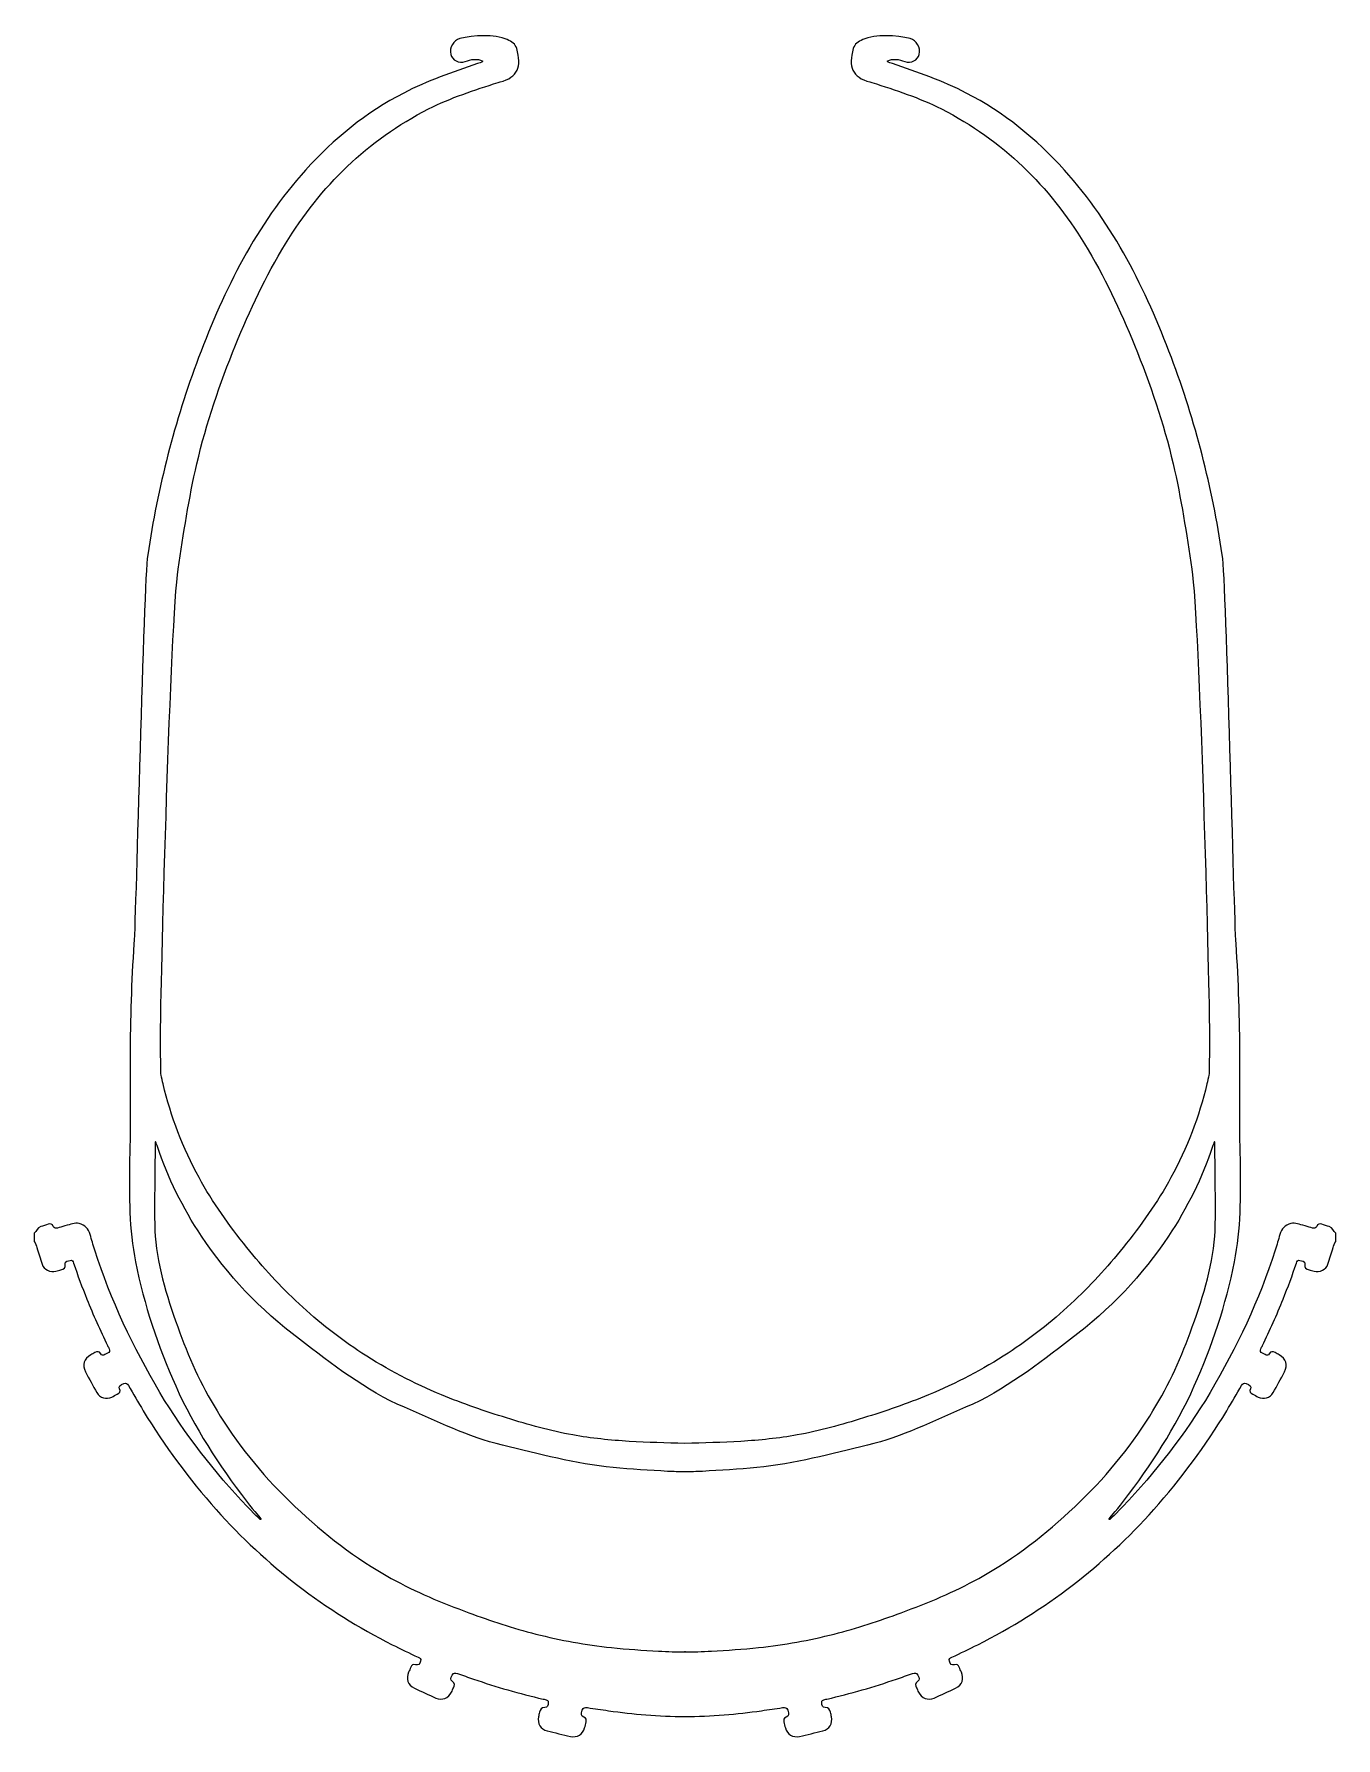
# Model space of a CAD drawing. Header units: centimetres. Extents: x -8.7 to 8.7, y -11.4 to 11.4.
import ezdxf

# ---------------------------------------------------------------- set-up
doc = ezdxf.new("R2010")
doc.units = ezdxf.units.CM
doc.header["$MEASUREMENT"] = 0
doc.layers.add('layer 1', color=7, linetype='Continuous')

msp = doc.modelspace()

# ---------------------------------------------------------------- linework, layer by layer
at = {"layer": 'layer 1', "color": 250, "lineweight": 18}
for points, knots in [([(-0.00242, -11.11438), (-0.17625, -11.11402), (-0.34982, -11.10383), (-0.52336, -11.09096), (-0.52336, -11.09096), (-0.69158, -11.07849), (-0.8589, -11.06052), (-1.02562, -11.03569), (-1.02562, -11.03569), (-1.1182, -11.02191), (-1.2108, -11.00832), (-1.3034, -10.9947), (-1.3034, -10.9947), (-1.35023, -10.98782), (-1.36111, -10.99335), (-1.37452, -11.03048), (-1.37452, -11.03048), (-1.39411, -11.08473), (-1.39183, -11.10384), (-1.35204, -11.12209), (-1.35204, -11.12209), (-1.32062, -11.13649), (-1.31834, -11.15728), (-1.32417, -11.18459), (-1.32417, -11.18459), (-1.33004, -11.21208), (-1.336, -11.23957), (-1.343, -11.26678), (-1.343, -11.26678), (-1.36413, -11.349), (-1.44757, -11.40033), (-1.531, -11.38097), (-1.531, -11.38097), (-1.63591, -11.35662), (-1.74062, -11.33135), (-1.84506, -11.30502), (-1.84506, -11.30502), (-1.92973, -11.28368), (-1.97801, -11.2051), (-1.96104, -11.11913), (-1.96104, -11.11913), (-1.95696, -11.09845), (-1.95132, -11.07809), (-1.94668, -11.05752), (-1.94668, -11.05752), (-1.9383, -11.02038), (-1.92426, -10.99287), (-1.87741, -10.99504), (-1.87741, -10.99504), (-1.8342, -10.99705), (-1.83494, -10.95811), (-1.82924, -10.92966), (-1.82924, -10.92966), (-1.82243, -10.89564), (-1.85095, -10.89398), (-1.87306, -10.88768), (-1.87306, -10.88768), (-1.88208, -10.88511), (-1.89099, -10.8821), (-1.90012, -10.88002), (-1.90012, -10.88002), (-2.21563, -10.80828), (-2.5255, -10.71689), (-2.83152, -10.61218), (-2.83152, -10.61218), (-2.90243, -10.58791), (-2.97351, -10.56404), (-3.04376, -10.53799), (-3.04376, -10.53799), (-3.07403, -10.52676), (-3.09624, -10.52531), (-3.11403, -10.55841), (-3.11403, -10.55841), (-3.13835, -10.60364), (-3.14343, -10.62329), (-3.11365, -10.64439), (-3.11365, -10.64439), (-3.07669, -10.67056), (-3.08317, -10.69689), (-3.09898, -10.72888), (-3.09898, -10.72888), (-3.10833, -10.74776), (-3.11569, -10.76762), (-3.12468, -10.78669), (-3.12468, -10.78669), (-3.16336, -10.86871), (-3.25163, -10.90309), (-3.3339, -10.86634), (-3.3339, -10.86634), (-3.43016, -10.82334), (-3.526, -10.7793), (-3.62125, -10.73408), (-3.62125, -10.73408), (-3.7099, -10.692), (-3.73879, -10.60897), (-3.69839, -10.51874), (-3.69839, -10.51874), (-3.68882, -10.49735), (-3.67874, -10.47618), (-3.66961, -10.45461), (-3.66961, -10.45461), (-3.65723, -10.42533), (-3.64099, -10.41003), (-3.60469, -10.41972), (-3.60469, -10.41972), (-3.56673, -10.42985), (-3.55337, -10.4153), (-3.53796, -10.37143), (-3.53796, -10.37143), (-3.52604, -10.33754), (-3.54978, -10.33115), (-3.57077, -10.3212), (-3.57077, -10.3212), (-3.68721, -10.26602), (-3.8035, -10.21067), (-3.91853, -10.15245), (-3.91853, -10.15245), (-4.81767, -9.69744), (-5.60337, -9.09548), (-6.27483, -8.34366), (-6.27483, -8.34366), (-6.64141, -7.9332), (-6.96325, -7.49023), (-7.24998, -7.02124), (-7.24998, -7.02124), (-7.31843, -6.90928), (-7.38284, -6.79486), (-7.44912, -6.68158), (-7.44912, -6.68158), (-7.46308, -6.65773), (-7.47748, -6.64033), (-7.51071, -6.65493), (-7.51071, -6.65493), (-7.56135, -6.67718), (-7.5799, -6.69316), (-7.56668, -6.7261), (-7.56668, -6.7261), (-7.55099, -6.76519), (-7.56727, -6.78261), (-7.59781, -6.79837), (-7.59781, -6.79837), (-7.62279, -6.81126), (-7.64665, -6.82636), (-7.67178, -6.83891), (-7.67178, -6.83891), (-7.74187, -6.8739), (-7.83284, -6.84757), (-7.87181, -6.77836), (-7.87181, -6.77836), (-7.92355, -6.68648), (-7.97297, -6.59328), (-8.02244, -6.50014), (-8.02244, -6.50014), (-8.07256, -6.40579), (-8.04654, -6.32282), (-7.95202, -6.27201), (-7.95202, -6.27201), (-7.93344, -6.26202), (-7.91429, -6.25309), (-7.89593, -6.24273), (-7.89593, -6.24273), (-7.86548, -6.22556), (-7.83848, -6.22259), (-7.81843, -6.25789), (-7.81843, -6.25789), (-7.80472, -6.28204), (-7.78555, -6.28007), (-7.76451, -6.26863), (-7.76451, -6.26863), (-7.75216, -6.26192), (-7.73992, -6.25488), (-7.72713, -6.2491), (-7.72713, -6.2491), (-7.70104, -6.23732), (-7.69188, -6.22001), (-7.70624, -6.19318), (-7.70624, -6.19318), (-7.71397, -6.17872), (-7.72099, -6.16387), (-7.72807, -6.14908), (-7.72807, -6.14908), (-7.82627, -5.94401), (-7.92, -5.73698), (-8.00496, -5.52602), (-8.00496, -5.52602), (-8.06888, -5.36729), (-8.12767, -5.20668), (-8.18229, -5.04453), (-8.18229, -5.04453), (-8.18964, -5.0227), (-8.19588, -4.99558), (-8.22943, -5.008), (-8.22943, -5.008), (-8.25593, -5.01781), (-8.30221, -5.01474), (-8.29423, -5.05628), (-8.29423, -5.05628), (-8.2839, -5.1101), (-8.31282, -5.12213), (-8.35134, -5.13336), (-8.35134, -5.13336), (-8.37382, -5.13992), (-8.39601, -5.14751), (-8.41853, -5.15393), (-8.41853, -5.15393), (-8.49158, -5.17476), (-8.57987, -5.13052), (-8.6042, -5.05845), (-8.6042, -5.05845), (-8.62893, -4.98521), (-8.65023, -4.91082), (-8.67382, -4.83719), (-8.67382, -4.83719), (-8.68305, -4.80841), (-8.68869, -4.77771), (-8.71114, -4.75481), (-8.71114, -4.75481), (-8.71114, -4.7173), (-8.71114, -4.67979), (-8.71114, -4.64228), (-8.71114, -4.64228), (-8.67544, -4.61985), (-8.66909, -4.56781), (-8.62229, -4.5559), (-8.62229, -4.5559), (-8.58828, -4.54725), (-8.55492, -4.53597), (-8.52148, -4.52518), (-8.52148, -4.52518), (-8.49048, -4.51518), (-8.46655, -4.5192), (-8.45358, -4.55337), (-8.45358, -4.55337), (-8.44287, -4.58159), (-8.42151, -4.58289), (-8.39583, -4.57479), (-8.39583, -4.57479), (-8.3534, -4.56141), (-8.24176, -4.53172), (-8.19916, -4.51883), (-8.19916, -4.51883), (-8.16934, -4.50981), (-8.14003, -4.50814), (-8.10922, -4.51583), (-8.10922, -4.51583), (-8.03084, -4.53541), (-7.98456, -4.58664), (-7.96172, -4.66148), (-7.96172, -4.66148), (-7.94052, -4.73094), (-7.92186, -4.80121), (-7.89972, -4.87037), (-7.89972, -4.87037), (-7.68497, -5.5411), (-7.38472, -6.17276), (-7.02625, -6.77769), (-7.02625, -6.77769), (-6.69644, -7.33425), (-6.29932, -7.83667), (-5.85528, -8.3078), (-5.85528, -8.3078), (-5.73132, -8.43933), (-5.67369, -8.49172), (-5.67437, -8.47562), (-5.67437, -8.47562), (-5.67504, -8.45953), (-5.75838, -8.37494), (-5.86763, -8.23252), (-5.86763, -8.23252), (-6.23856, -7.74893), (-6.56605, -7.24554), (-6.81598, -6.68897), (-6.81598, -6.68897), (-7.05602, -6.15443), (-7.23826, -5.60167), (-7.35389, -5.02723), (-7.35389, -5.02723), (-7.44199, -4.58961), (-7.43783, -4.14803), (-7.43504, -3.70099), (-7.43504, -3.70099), (-7.43231, -3.60795), (-7.42957, -3.51492), (-7.42684, -3.42189), (-7.42684, -3.42189), (-7.42614, -3.30868), (-7.42466, -3.19546), (-7.42424, -3.08227), (-7.42424, -3.08227), (-7.42327, -2.81552), (-7.42589, -2.54877), (-7.42528, -2.28201), (-7.42528, -2.28201), (-7.42412, -1.77757), (-7.40978, -1.27402), (-7.37428, -0.77081), (-7.37428, -0.77081), (-7.34635, -0.375), (-7.24835, 4.04459), (-7.19006, 4.43708), (-7.19006, 4.43708), (-7.05587, 5.34075), (-6.83185, 6.22218), (-6.50865, 7.0789), (-6.50865, 7.0789), (-6.16443, 7.99133), (-5.74034, 8.85236), (-5.07743, 9.58743), (-5.07743, 9.58743), (-4.70033, 10.00557), (-4.26975, 10.35876), (-3.76412, 10.61862), (-3.76412, 10.61862), (-3.44778, 10.78121), (-3.11231, 10.89819), (-2.77602, 11.01293), (-2.77602, 11.01293), (-2.7526, 11.02092), (-2.72486, 11.02294), (-2.70489, 11.04413), (-2.70489, 11.04413), (-2.78728, 11.08765), (-2.86222, 11.06769), (-2.93989, 11.04151), (-2.93989, 11.04151), (-3.02818, 11.01176), (-3.11619, 11.05773), (-3.13452, 11.13581), (-3.13452, 11.13581), (-3.15605, 11.22755), (-3.09813, 11.32448), (-3.01267, 11.3462), (-3.01267, 11.3462), (-2.83044, 11.39253), (-2.55451, 11.40762), (-2.3786, 11.33365), (-2.3786, 11.33365), (-2.31671, 11.30762), (-2.27051, 11.27547), (-2.25248, 11.21286), (-2.25248, 11.21286), (-2.18351, 10.97337), (-2.23393, 10.82953), (-2.47579, 10.76659), (-2.47579, 10.76659), (-2.4846, 10.76429), (-2.49338, 10.76181), (-2.50205, 10.75905), (-2.50205, 10.75905), (-2.81895, 10.65798), (-3.13627, 10.55615), (-3.43277, 10.40516), (-3.43277, 10.40516), (-4.25119, 9.9884), (-4.87558, 9.371), (-5.34803, 8.59852), (-5.34803, 8.59852), (-5.61215, 8.16667), (-5.82462, 7.71045), (-6.01456, 7.24347), (-6.01456, 7.24347), (-6.22486, 6.72648), (-6.406, 6.20041), (-6.53273, 5.65689), (-6.53273, 5.65689), (-6.64135, 5.19097), (-6.71113, 4.71866), (-6.7823, 4.24644), (-6.7823, 4.24644), (-6.88697, 3.55193), (-7.013, -1.17119), (-7.01718, -1.87346), (-7.01718, -1.87346), (-7.01843, -2.08401), (-7.01789, -2.28346), (-7.01573, -2.49412), (-7.01573, -2.49412), (-7.01339, -2.50148), (-7.01412, -2.52013), (-7.01177, -2.52749), (-7.01177, -2.52749), (-7.00331, -2.56703), (-6.9944, -2.60649), (-6.98502, -2.64587), (-6.98502, -2.64587), (-6.88119, -3.08167), (-6.71888, -3.50663), (-6.50313, -3.90024), (-6.50313, -3.90024), (-6.32178, -4.2311), (-6.10268, -4.53981), (-5.86518, -4.83336), (-5.86518, -4.83336), (-5.64875, -5.10087), (-5.41704, -5.35579), (-5.16545, -5.5901), (-5.16545, -5.5901), (-4.90446, -5.83316), (-4.62207, -6.05403), (-4.32271, -6.24917), (-4.32271, -6.24917), (-3.98596, -6.46867), (-3.62772, -6.65561), (-3.25678, -6.80951), (-3.25678, -6.80951), (-2.97263, -6.92741), (-2.68101, -7.02593), (-2.38668, -7.11712), (-2.38668, -7.11712), (-2.09528, -7.2074), (-1.80122, -7.2905), (-1.50162, -7.34472), (-1.50162, -7.34472), (-1.2526, -7.3898), (-0.99975, -7.41493), (-0.74675, -7.43042), (-0.74675, -7.43042), (-0.49882, -7.44562), (-0.25075, -7.45156), (-0.00268, -7.45693), (-0.00268, -7.45693), (0.24539, -7.45156), (0.49883, -7.44562), (0.74676, -7.43042), (0.74676, -7.43042), (0.99976, -7.41493), (1.25261, -7.3898), (1.50163, -7.34472), (1.50163, -7.34472), (1.80123, -7.2905), (2.09529, -7.2074), (2.38669, -7.11712), (2.38669, -7.11712), (2.68102, -7.02593), (2.97264, -6.92741), (3.25679, -6.80951), (3.25679, -6.80951), (3.62773, -6.65561), (3.98597, -6.46867), (4.32272, -6.24917), (4.32272, -6.24917), (4.62208, -6.05403), (4.90447, -5.83316), (5.16546, -5.5901), (5.16546, -5.5901), (5.41705, -5.35579), (5.64876, -5.10087), (5.86519, -4.83336), (5.86519, -4.83336), (6.10268, -4.53981), (6.32179, -4.2311), (6.50314, -3.90024), (6.50314, -3.90024), (6.71888, -3.50663), (6.88121, -3.08167), (6.98503, -2.64587), (6.98503, -2.64587), (6.99441, -2.60649), (7.00332, -2.56703), (7.01179, -2.52749), (7.01179, -2.52749), (7.01413, -2.52013), (7.0134, -2.50148), (7.01574, -2.49412), (7.01574, -2.49412), (7.0179, -2.28346), (7.01844, -2.08401), (7.01719, -1.87346), (7.01719, -1.87346), (7.01301, -1.17119), (6.88698, 3.55193), (6.78231, 4.24644), (6.78231, 4.24644), (6.71114, 4.71866), (6.64137, 5.19097), (6.53273, 5.65689), (6.53273, 5.65689), (6.40601, 6.20041), (6.22487, 6.72648), (6.01457, 7.24347), (6.01457, 7.24347), (5.82463, 7.71045), (5.61216, 8.16667), (5.34804, 8.59852), (5.34804, 8.59852), (4.8756, 9.371), (4.2512, 9.9884), (3.43278, 10.40516), (3.43278, 10.40516), (3.13627, 10.55615), (2.81896, 10.65798), (2.50206, 10.75905), (2.50206, 10.75905), (2.49339, 10.76181), (2.48461, 10.76429), (2.47579, 10.76659), (2.47579, 10.76659), (2.23394, 10.82953), (2.18352, 10.97337), (2.2525, 11.21286), (2.2525, 11.21286), (2.27053, 11.27547), (2.31672, 11.30762), (2.37861, 11.33365), (2.37861, 11.33365), (2.55452, 11.40762), (2.83046, 11.39253), (3.01268, 11.3462), (3.01268, 11.3462), (3.09814, 11.32448), (3.15607, 11.22755), (3.13453, 11.13581), (3.13453, 11.13581), (3.1162, 11.05773), (3.02819, 11.01176), (2.9399, 11.04151), (2.9399, 11.04151), (2.86223, 11.06769), (2.78729, 11.08765), (2.70491, 11.04413), (2.70491, 11.04413), (2.72487, 11.02294), (2.75261, 11.02092), (2.77604, 11.01293), (2.77604, 11.01293), (3.11232, 10.89819), (3.44779, 10.78121), (3.76413, 10.61862), (3.76413, 10.61862), (4.26976, 10.35876), (4.70034, 10.00557), (5.07743, 9.58743), (5.07743, 9.58743), (5.74035, 8.85236), (6.16444, 7.99133), (6.50866, 7.0789), (6.50866, 7.0789), (6.83186, 6.22218), (7.05589, 5.34075), (7.19007, 4.43708), (7.19007, 4.43708), (7.24835, 4.04459), (7.34636, -0.375), (7.37429, -0.77081), (7.37429, -0.77081), (7.40979, -1.27402), (7.42413, -1.77757), (7.42529, -2.28201), (7.42529, -2.28201), (7.4259, -2.54877), (7.42329, -2.81552), (7.42426, -3.08227), (7.42426, -3.08227), (7.42467, -3.19546), (7.42615, -3.30868), (7.42685, -3.42189), (7.42685, -3.42189), (7.42958, -3.51492), (7.43231, -3.60795), (7.43505, -3.70099), (7.43505, -3.70099), (7.43784, -4.14803), (7.44199, -4.58961), (7.35391, -5.02723), (7.35391, -5.02723), (7.23827, -5.60167), (7.05603, -6.15443), (6.81599, -6.68897), (6.81599, -6.68897), (6.56606, -7.24554), (6.23857, -7.74893), (5.86764, -8.23252), (5.86764, -8.23252), (5.75839, -8.37494), (5.67505, -8.45953), (5.67438, -8.47562), (5.67438, -8.47562), (5.67371, -8.49172), (5.73134, -8.43933), (5.8553, -8.3078), (5.8553, -8.3078), (6.29933, -7.83667), (6.69645, -7.33425), (7.02626, -6.77769), (7.02626, -6.77769), (7.38473, -6.17276), (7.68497, -5.5411), (7.89972, -4.87037), (7.89972, -4.87037), (7.92187, -4.80121), (7.94053, -4.73094), (7.96173, -4.66148), (7.96173, -4.66148), (7.98457, -4.58664), (8.03085, -4.53541), (8.10924, -4.51583), (8.10924, -4.51583), (8.14004, -4.50814), (8.16935, -4.50981), (8.19917, -4.51883), (8.19917, -4.51883), (8.24176, -4.53172), (8.35341, -4.56141), (8.39584, -4.57479), (8.39584, -4.57479), (8.42152, -4.58289), (8.44289, -4.58159), (8.45359, -4.55337), (8.45359, -4.55337), (8.46656, -4.5192), (8.4905, -4.51518), (8.52149, -4.52518), (8.52149, -4.52518), (8.55492, -4.53597), (8.58829, -4.54725), (8.6223, -4.5559), (8.6223, -4.5559), (8.6691, -4.56781), (8.67545, -4.61985), (8.71115, -4.64228), (8.71115, -4.64228), (8.71115, -4.67979), (8.71115, -4.7173), (8.71115, -4.75481), (8.71115, -4.75481), (8.68869, -4.77771), (8.68306, -4.80841), (8.67383, -4.83719), (8.67383, -4.83719), (8.65024, -4.91082), (8.62894, -4.98521), (8.60421, -5.05845), (8.60421, -5.05845), (8.57988, -5.13052), (8.49159, -5.17476), (8.41854, -5.15393), (8.41854, -5.15393), (8.39602, -5.14751), (8.37383, -5.13992), (8.35135, -5.13336), (8.35135, -5.13336), (8.31283, -5.12213), (8.28391, -5.1101), (8.29425, -5.05628), (8.29425, -5.05628), (8.30222, -5.01474), (8.25594, -5.01781), (8.22944, -5.008), (8.22944, -5.008), (8.19589, -4.99558), (8.18965, -5.0227), (8.1823, -5.04453), (8.1823, -5.04453), (8.12768, -5.20668), (8.06889, -5.36729), (8.00496, -5.52602), (8.00496, -5.52602), (7.92001, -5.73698), (7.82628, -5.94401), (7.72808, -6.14908), (7.72808, -6.14908), (7.721, -6.16387), (7.71399, -6.17872), (7.70625, -6.19318), (7.70625, -6.19318), (7.6919, -6.22001), (7.70105, -6.23732), (7.72714, -6.2491), (7.72714, -6.2491), (7.73993, -6.25488), (7.75217, -6.26192), (7.76452, -6.26863), (7.76452, -6.26863), (7.78556, -6.28007), (7.80473, -6.28204), (7.81844, -6.25789), (7.81844, -6.25789), (7.83849, -6.22259), (7.86549, -6.22556), (7.89594, -6.24273), (7.89594, -6.24273), (7.9143, -6.25309), (7.93345, -6.26202), (7.95203, -6.27201), (7.95203, -6.27201), (8.04655, -6.32282), (8.07257, -6.40579), (8.02245, -6.50014), (8.02245, -6.50014), (7.97298, -6.59328), (7.92356, -6.68648), (7.87182, -6.77836), (7.87182, -6.77836), (7.83285, -6.84757), (7.74188, -6.8739), (7.67179, -6.83891), (7.67179, -6.83891), (7.64666, -6.82636), (7.6228, -6.81126), (7.59782, -6.79837), (7.59782, -6.79837), (7.56728, -6.78261), (7.55101, -6.76519), (7.56669, -6.7261), (7.56669, -6.7261), (7.57991, -6.69316), (7.56136, -6.67718), (7.51072, -6.65493), (7.51072, -6.65493), (7.47749, -6.64033), (7.46309, -6.65773), (7.44913, -6.68158), (7.44913, -6.68158), (7.38285, -6.79486), (7.31844, -6.90928), (7.24999, -7.02124), (7.24999, -7.02124), (6.96326, -7.49023), (6.64142, -7.9332), (6.27484, -8.34366), (6.27484, -8.34366), (5.60338, -9.09548), (4.81768, -9.69744), (3.91855, -10.15245), (3.91855, -10.15245), (3.80351, -10.21067), (3.68722, -10.26602), (3.57078, -10.3212), (3.57078, -10.3212), (3.54979, -10.33115), (3.52606, -10.33754), (3.53797, -10.37143), (3.53797, -10.37143), (3.55339, -10.4153), (3.56674, -10.42985), (3.6047, -10.41972), (3.6047, -10.41972), (3.641, -10.41003), (3.65724, -10.42533), (3.66962, -10.45461), (3.66962, -10.45461), (3.67874, -10.47618), (3.68883, -10.49735), (3.69841, -10.51874), (3.69841, -10.51874), (3.7388, -10.60897), (3.70991, -10.692), (3.62126, -10.73408), (3.62126, -10.73408), (3.52601, -10.7793), (3.43017, -10.82334), (3.3339, -10.86634), (3.3339, -10.86634), (3.25164, -10.90309), (3.16337, -10.86871), (3.12469, -10.78669), (3.12469, -10.78669), (3.1157, -10.76762), (3.10833, -10.74776), (3.099, -10.72888), (3.099, -10.72888), (3.08318, -10.69689), (3.0767, -10.67056), (3.11366, -10.64439), (3.11366, -10.64439), (3.14344, -10.62329), (3.13836, -10.60364), (3.11405, -10.55841), (3.11405, -10.55841), (3.09625, -10.52531), (3.07404, -10.52676), (3.04378, -10.53799), (3.04378, -10.53799), (2.97352, -10.56404), (2.90244, -10.58791), (2.83153, -10.61218), (2.83153, -10.61218), (2.5255, -10.71689), (2.21564, -10.80828), (1.90013, -10.88002), (1.90013, -10.88002), (1.891, -10.8821), (1.88209, -10.88511), (1.87308, -10.88768), (1.87308, -10.88768), (1.85096, -10.89398), (1.82244, -10.89564), (1.82925, -10.92966), (1.82925, -10.92966), (1.83495, -10.95811), (1.83421, -10.99705), (1.87742, -10.99504), (1.87742, -10.99504), (1.92427, -10.99287), (1.93831, -11.02038), (1.94669, -11.05752), (1.94669, -11.05752), (1.95133, -11.07809), (1.95697, -11.09845), (1.96106, -11.11913), (1.96106, -11.11913), (1.97802, -11.2051), (1.92974, -11.28368), (1.84507, -11.30502), (1.84507, -11.30502), (1.74064, -11.33135), (1.63592, -11.35662), (1.53101, -11.38097), (1.53101, -11.38097), (1.44758, -11.40033), (1.36414, -11.349), (1.34301, -11.26678), (1.34301, -11.26678), (1.33601, -11.23957), (1.33006, -11.21208), (1.32419, -11.18459), (1.32419, -11.18459), (1.31835, -11.15728), (1.32064, -11.13649), (1.35205, -11.12209), (1.35205, -11.12209), (1.39184, -11.10384), (1.39412, -11.08473), (1.37453, -11.03048), (1.37453, -11.03048), (1.36112, -10.99335), (1.35024, -10.98782), (1.30341, -10.9947), (1.30341, -10.9947), (1.21081, -11.00832), (1.11821, -11.02191), (1.02563, -11.03569), (1.02563, -11.03569), (0.85891, -11.06052), (0.69159, -11.07849), (0.52338, -11.09096), (0.52338, -11.09096), (0.34983, -11.10383), (0.17139, -11.11402), (-0.00242, -11.11438)], [0, 0, 0, 0, 0.00473934, 0.00473934, 0.00473934, 0.00473934, 0.00947867, 0.00947867, 0.00947867, 0.00947867, 0.01421801, 0.01421801, 0.01421801, 0.01421801, 0.01895735, 0.01895735, 0.01895735, 0.01895735, 0.02369668, 0.02369668, 0.02369668, 0.02369668, 0.02843602, 0.02843602, 0.02843602, 0.02843602, 0.03317536, 0.03317536, 0.03317536, 0.03317536, 0.03791469, 0.03791469, 0.03791469, 0.03791469, 0.04265403, 0.04265403, 0.04265403, 0.04265403, 0.04739336, 0.04739336, 0.04739336, 0.04739336, 0.0521327, 0.0521327, 0.0521327, 0.0521327, 0.05687204, 0.05687204, 0.05687204, 0.05687204, 0.06161137, 0.06161137, 0.06161137, 0.06161137, 0.06635071, 0.06635071, 0.06635071, 0.06635071, 0.07109005, 0.07109005, 0.07109005, 0.07109005, 0.07582938, 0.07582938, 0.07582938, 0.07582938, 0.08056872, 0.08056872, 0.08056872, 0.08056872, 0.08530806, 0.08530806, 0.08530806, 0.08530806, 0.09004739, 0.09004739, 0.09004739, 0.09004739, 0.09478673, 0.09478673, 0.09478673, 0.09478673, 0.09952607, 0.09952607, 0.09952607, 0.09952607, 0.1042654, 0.1042654, 0.1042654, 0.1042654, 0.10900474, 0.10900474, 0.10900474, 0.10900474, 0.11374408, 0.11374408, 0.11374408, 0.11374408, 0.11848341, 0.11848341, 0.11848341, 0.11848341, 0.12322275, 0.12322275, 0.12322275, 0.12322275, 0.12796209, 0.12796209, 0.12796209, 0.12796209, 0.13270142, 0.13270142, 0.13270142, 0.13270142, 0.13744076, 0.13744076, 0.13744076, 0.13744076, 0.14218009, 0.14218009, 0.14218009, 0.14218009, 0.14691943, 0.14691943, 0.14691943, 0.14691943, 0.15165877, 0.15165877, 0.15165877, 0.15165877, 0.1563981, 0.1563981, 0.1563981, 0.1563981, 0.16113744, 0.16113744, 0.16113744, 0.16113744, 0.16587678, 0.16587678, 0.16587678, 0.16587678, 0.17061611, 0.17061611, 0.17061611, 0.17061611, 0.17535545, 0.17535545, 0.17535545, 0.17535545, 0.18009479, 0.18009479, 0.18009479, 0.18009479, 0.18483412, 0.18483412, 0.18483412, 0.18483412, 0.18957346, 0.18957346, 0.18957346, 0.18957346, 0.1943128, 0.1943128, 0.1943128, 0.1943128, 0.19905213, 0.19905213, 0.19905213, 0.19905213, 0.20379147, 0.20379147, 0.20379147, 0.20379147, 0.20853081, 0.20853081, 0.20853081, 0.20853081, 0.21327014, 0.21327014, 0.21327014, 0.21327014, 0.21800948, 0.21800948, 0.21800948, 0.21800948, 0.22274882, 0.22274882, 0.22274882, 0.22274882, 0.22748815, 0.22748815, 0.22748815, 0.22748815, 0.23222749, 0.23222749, 0.23222749, 0.23222749, 0.23696682, 0.23696682, 0.23696682, 0.23696682, 0.24170616, 0.24170616, 0.24170616, 0.24170616, 0.2464455, 0.2464455, 0.2464455, 0.2464455, 0.25118483, 0.25118483, 0.25118483, 0.25118483, 0.25592417, 0.25592417, 0.25592417, 0.25592417, 0.26066351, 0.26066351, 0.26066351, 0.26066351, 0.26540284, 0.26540284, 0.26540284, 0.26540284, 0.27014218, 0.27014218, 0.27014218, 0.27014218, 0.27488152, 0.27488152, 0.27488152, 0.27488152, 0.27962085, 0.27962085, 0.27962085, 0.27962085, 0.28436019, 0.28436019, 0.28436019, 0.28436019, 0.28909953, 0.28909953, 0.28909953, 0.28909953, 0.29383886, 0.29383886, 0.29383886, 0.29383886, 0.2985782, 0.2985782, 0.2985782, 0.2985782, 0.30331754, 0.30331754, 0.30331754, 0.30331754, 0.30805687, 0.30805687, 0.30805687, 0.30805687, 0.31279621, 0.31279621, 0.31279621, 0.31279621, 0.31753555, 0.31753555, 0.31753555, 0.31753555, 0.32227488, 0.32227488, 0.32227488, 0.32227488, 0.32701422, 0.32701422, 0.32701422, 0.32701422, 0.33175355, 0.33175355, 0.33175355, 0.33175355, 0.33649289, 0.33649289, 0.33649289, 0.33649289, 0.34123223, 0.34123223, 0.34123223, 0.34123223, 0.34597156, 0.34597156, 0.34597156, 0.34597156, 0.3507109, 0.3507109, 0.3507109, 0.3507109, 0.35545024, 0.35545024, 0.35545024, 0.35545024, 0.36018957, 0.36018957, 0.36018957, 0.36018957, 0.36492891, 0.36492891, 0.36492891, 0.36492891, 0.36966825, 0.36966825, 0.36966825, 0.36966825, 0.37440758, 0.37440758, 0.37440758, 0.37440758, 0.37914692, 0.37914692, 0.37914692, 0.37914692, 0.38388626, 0.38388626, 0.38388626, 0.38388626, 0.38862559, 0.38862559, 0.38862559, 0.38862559, 0.39336493, 0.39336493, 0.39336493, 0.39336493, 0.39810427, 0.39810427, 0.39810427, 0.39810427, 0.4028436, 0.4028436, 0.4028436, 0.4028436, 0.40758294, 0.40758294, 0.40758294, 0.40758294, 0.41232227, 0.41232227, 0.41232227, 0.41232227, 0.41706161, 0.41706161, 0.41706161, 0.41706161, 0.42180095, 0.42180095, 0.42180095, 0.42180095, 0.42654028, 0.42654028, 0.42654028, 0.42654028, 0.43127962, 0.43127962, 0.43127962, 0.43127962, 0.43601896, 0.43601896, 0.43601896, 0.43601896, 0.44075829, 0.44075829, 0.44075829, 0.44075829, 0.44549763, 0.44549763, 0.44549763, 0.44549763, 0.45023697, 0.45023697, 0.45023697, 0.45023697, 0.4549763, 0.4549763, 0.4549763, 0.4549763, 0.45971564, 0.45971564, 0.45971564, 0.45971564, 0.46445498, 0.46445498, 0.46445498, 0.46445498, 0.46919431, 0.46919431, 0.46919431, 0.46919431, 0.47393365, 0.47393365, 0.47393365, 0.47393365, 0.47867299, 0.47867299, 0.47867299, 0.47867299, 0.48341232, 0.48341232, 0.48341232, 0.48341232, 0.48815166, 0.48815166, 0.48815166, 0.48815166, 0.492891, 0.492891, 0.492891, 0.492891, 0.49763033, 0.49763033, 0.49763033, 0.49763033, 0.50236967, 0.50236967, 0.50236967, 0.50236967, 0.507109, 0.507109, 0.507109, 0.507109, 0.51184834, 0.51184834, 0.51184834, 0.51184834, 0.51658768, 0.51658768, 0.51658768, 0.51658768, 0.52132701, 0.52132701, 0.52132701, 0.52132701, 0.52606635, 0.52606635, 0.52606635, 0.52606635, 0.53080569, 0.53080569, 0.53080569, 0.53080569, 0.53554502, 0.53554502, 0.53554502, 0.53554502, 0.54028436, 0.54028436, 0.54028436, 0.54028436, 0.5450237, 0.5450237, 0.5450237, 0.5450237, 0.54976303, 0.54976303, 0.54976303, 0.54976303, 0.55450237, 0.55450237, 0.55450237, 0.55450237, 0.55924171, 0.55924171, 0.55924171, 0.55924171, 0.56398104, 0.56398104, 0.56398104, 0.56398104, 0.56872038, 0.56872038, 0.56872038, 0.56872038, 0.57345972, 0.57345972, 0.57345972, 0.57345972, 0.57819905, 0.57819905, 0.57819905, 0.57819905, 0.58293839, 0.58293839, 0.58293839, 0.58293839, 0.58767773, 0.58767773, 0.58767773, 0.58767773, 0.59241706, 0.59241706, 0.59241706, 0.59241706, 0.5971564, 0.5971564, 0.5971564, 0.5971564, 0.60189573, 0.60189573, 0.60189573, 0.60189573, 0.60663507, 0.60663507, 0.60663507, 0.60663507, 0.61137441, 0.61137441, 0.61137441, 0.61137441, 0.61611374, 0.61611374, 0.61611374, 0.61611374, 0.62085308, 0.62085308, 0.62085308, 0.62085308, 0.62559242, 0.62559242, 0.62559242, 0.62559242, 0.63033175, 0.63033175, 0.63033175, 0.63033175, 0.63507109, 0.63507109, 0.63507109, 0.63507109, 0.63981043, 0.63981043, 0.63981043, 0.63981043, 0.64454976, 0.64454976, 0.64454976, 0.64454976, 0.6492891, 0.6492891, 0.6492891, 0.6492891, 0.65402844, 0.65402844, 0.65402844, 0.65402844, 0.65876777, 0.65876777, 0.65876777, 0.65876777, 0.66350711, 0.66350711, 0.66350711, 0.66350711, 0.66824645, 0.66824645, 0.66824645, 0.66824645, 0.67298578, 0.67298578, 0.67298578, 0.67298578, 0.67772512, 0.67772512, 0.67772512, 0.67772512, 0.68246445, 0.68246445, 0.68246445, 0.68246445, 0.68720379, 0.68720379, 0.68720379, 0.68720379, 0.69194313, 0.69194313, 0.69194313, 0.69194313, 0.69668246, 0.69668246, 0.69668246, 0.69668246, 0.7014218, 0.7014218, 0.7014218, 0.7014218, 0.70616114, 0.70616114, 0.70616114, 0.70616114, 0.71090047, 0.71090047, 0.71090047, 0.71090047, 0.71563981, 0.71563981, 0.71563981, 0.71563981, 0.72037915, 0.72037915, 0.72037915, 0.72037915, 0.72511848, 0.72511848, 0.72511848, 0.72511848, 0.72985782, 0.72985782, 0.72985782, 0.72985782, 0.73459716, 0.73459716, 0.73459716, 0.73459716, 0.73933649, 0.73933649, 0.73933649, 0.73933649, 0.74407583, 0.74407583, 0.74407583, 0.74407583, 0.74881517, 0.74881517, 0.74881517, 0.74881517, 0.7535545, 0.7535545, 0.7535545, 0.7535545, 0.75829384, 0.75829384, 0.75829384, 0.75829384, 0.76303318, 0.76303318, 0.76303318, 0.76303318, 0.76777251, 0.76777251, 0.76777251, 0.76777251, 0.77251185, 0.77251185, 0.77251185, 0.77251185, 0.77725118, 0.77725118, 0.77725118, 0.77725118, 0.78199052, 0.78199052, 0.78199052, 0.78199052, 0.78672986, 0.78672986, 0.78672986, 0.78672986, 0.79146919, 0.79146919, 0.79146919, 0.79146919, 0.79620853, 0.79620853, 0.79620853, 0.79620853, 0.80094787, 0.80094787, 0.80094787, 0.80094787, 0.8056872, 0.8056872, 0.8056872, 0.8056872, 0.81042654, 0.81042654, 0.81042654, 0.81042654, 0.81516588, 0.81516588, 0.81516588, 0.81516588, 0.81990521, 0.81990521, 0.81990521, 0.81990521, 0.82464455, 0.82464455, 0.82464455, 0.82464455, 0.82938389, 0.82938389, 0.82938389, 0.82938389, 0.83412322, 0.83412322, 0.83412322, 0.83412322, 0.83886256, 0.83886256, 0.83886256, 0.83886256, 0.8436019, 0.8436019, 0.8436019, 0.8436019, 0.84834123, 0.84834123, 0.84834123, 0.84834123, 0.85308057, 0.85308057, 0.85308057, 0.85308057, 0.85781991, 0.85781991, 0.85781991, 0.85781991, 0.86255924, 0.86255924, 0.86255924, 0.86255924, 0.86729858, 0.86729858, 0.86729858, 0.86729858, 0.87203791, 0.87203791, 0.87203791, 0.87203791, 0.87677725, 0.87677725, 0.87677725, 0.87677725, 0.88151659, 0.88151659, 0.88151659, 0.88151659, 0.88625592, 0.88625592, 0.88625592, 0.88625592, 0.89099526, 0.89099526, 0.89099526, 0.89099526, 0.8957346, 0.8957346, 0.8957346, 0.8957346, 0.90047393, 0.90047393, 0.90047393, 0.90047393, 0.90521327, 0.90521327, 0.90521327, 0.90521327, 0.90995261, 0.90995261, 0.90995261, 0.90995261, 0.91469194, 0.91469194, 0.91469194, 0.91469194, 0.91943128, 0.91943128, 0.91943128, 0.91943128, 0.92417062, 0.92417062, 0.92417062, 0.92417062, 0.92890995, 0.92890995, 0.92890995, 0.92890995, 0.93364929, 0.93364929, 0.93364929, 0.93364929, 0.93838863, 0.93838863, 0.93838863, 0.93838863, 0.94312796, 0.94312796, 0.94312796, 0.94312796, 0.9478673, 0.9478673, 0.9478673, 0.9478673, 0.95260664, 0.95260664, 0.95260664, 0.95260664, 0.95734597, 0.95734597, 0.95734597, 0.95734597, 0.96208531, 0.96208531, 0.96208531, 0.96208531, 0.96682464, 0.96682464, 0.96682464, 0.96682464, 0.97156398, 0.97156398, 0.97156398, 0.97156398, 0.97630332, 0.97630332, 0.97630332, 0.97630332, 0.98104265, 0.98104265, 0.98104265, 0.98104265, 0.98578199, 0.98578199, 0.98578199, 0.98578199, 0.99052133, 0.99052133, 0.99052133, 0.99052133, 1, 1, 1, 1]), ([(0.00838, -10.24936), (-0.11204, -10.24896), (-0.23259, -10.24528), (-0.35313, -10.23879), (-0.35313, -10.23879), (-0.56453, -10.22741), (-0.77514, -10.21249), (-0.98525, -10.19044), (-0.98525, -10.19044), (-1.32876, -10.15438), (-1.66581, -10.09324), (-1.99694, -10.00946), (-1.99694, -10.00946), (-2.30387, -9.93181), (-2.60036, -9.83066), (-2.89425, -9.72419), (-2.89425, -9.72419), (-3.25422, -9.59378), (-3.6028, -9.44516), (-3.93086, -9.26438), (-3.93086, -9.26438), (-4.42226, -8.99358), (-4.82605, -8.67407), (-5.21691, -8.30565), (-5.21691, -8.30565), (-5.6105, -7.93465), (-5.94445, -7.52982), (-6.22048, -7.09168), (-6.22048, -7.09168), (-6.44757, -6.73122), (-6.61999, -6.36688), (-6.76056, -5.97642), (-6.76056, -5.97642), (-6.91119, -5.558), (-7.05623, -5.12), (-7.09017, -4.68399), (-7.09017, -4.68399), (-7.10168, -4.53614), (-7.09835, -4.08543), (-7.09673, -4.00849), (-7.09673, -4.00849), (-7.09306, -3.8332), (-7.09327, -3.65786), (-7.09195, -3.48254), (-7.09195, -3.48254), (-7.0918, -3.46207), (-7.09193, -3.44159), (-7.09193, -3.42113), (-7.09193, -3.42113), (-7.08942, -3.42083), (-7.08692, -3.42054), (-7.08441, -3.42025), (-7.08441, -3.42025), (-7.07634, -3.4418), (-7.06758, -3.4632), (-7.06031, -3.48494), (-7.06031, -3.48494), (-6.92013, -3.90421), (-6.72397, -4.30429), (-6.47055, -4.6846), (-6.47055, -4.6846), (-6.12444, -5.20404), (-5.69029, -5.66487), (-5.16132, -6.06324), (-5.16132, -6.06324), (-4.73049, -6.38771), (-4.27173, -6.75584), (-3.75563, -6.97489), (-3.75563, -6.97489), (-3.32307, -7.15849), (-2.90819, -7.37023), (-2.44206, -7.48205), (-2.44206, -7.48205), (-1.95657, -7.59852), (-1.4629, -7.73099), (-0.96092, -7.78006), (-0.96092, -7.78006), (-0.71849, -7.80376), (-0.4754, -7.81805), (-0.23222, -7.83246), (-0.23222, -7.83246), (-0.15619, -7.83697), (-0.08018, -7.83804), (-0.00421, -7.83698), (-0.00421, -7.83698), (0.07175, -7.83804), (0.1562, -7.83697), (0.23223, -7.83246), (0.23223, -7.83246), (0.47541, -7.81805), (0.7185, -7.80376), (0.96093, -7.78006), (0.96093, -7.78006), (1.46292, -7.73099), (1.95658, -7.59852), (2.44207, -7.48205), (2.44207, -7.48205), (2.9082, -7.37023), (3.32308, -7.15849), (3.75564, -6.97489), (3.75564, -6.97489), (4.27175, -6.75584), (4.7305, -6.38771), (5.16133, -6.06324), (5.16133, -6.06324), (5.6903, -5.66487), (6.12445, -5.20404), (6.47056, -4.6846), (6.47056, -4.6846), (6.72398, -4.30429), (6.92014, -3.90421), (7.06032, -3.48494), (7.06032, -3.48494), (7.06759, -3.4632), (7.07635, -3.4418), (7.08442, -3.42025), (7.08442, -3.42025), (7.08693, -3.42054), (7.08943, -3.42083), (7.09194, -3.42113), (7.09194, -3.42113), (7.09194, -3.44159), (7.09181, -3.46207), (7.09196, -3.48254), (7.09196, -3.48254), (7.09328, -3.65786), (7.09307, -3.8332), (7.09674, -4.00849), (7.09674, -4.00849), (7.09836, -4.08543), (7.10169, -4.53614), (7.09018, -4.68399), (7.09018, -4.68399), (7.05624, -5.12), (6.9112, -5.558), (6.76057, -5.97642), (6.76057, -5.97642), (6.62, -6.36688), (6.44758, -6.73122), (6.22048, -7.09168), (6.22048, -7.09168), (5.94446, -7.52982), (5.61051, -7.93465), (5.21692, -8.30565), (5.21692, -8.30565), (4.82606, -8.67407), (4.42228, -8.99358), (3.93087, -9.26438), (3.93087, -9.26438), (3.60281, -9.44516), (3.25424, -9.59378), (2.89426, -9.72419), (2.89426, -9.72419), (2.60037, -9.83066), (2.30387, -9.93181), (1.99695, -10.00946), (1.99695, -10.00946), (1.66583, -10.09324), (1.32877, -10.15438), (0.98525, -10.19044), (0.98525, -10.19044), (0.77514, -10.21249), (0.56454, -10.22741), (0.35314, -10.23879), (0.35314, -10.23879), (0.2326, -10.24528), (0.11205, -10.24896), (-0.00836, -10.24936), (-0.00836, -10.24936), (-0.00278, -10.24936), (0.0028, -10.24936), (0.00838, -10.24936)], [0, 0, 0, 0, 0.02272727, 0.02272727, 0.02272727, 0.02272727, 0.04545455, 0.04545455, 0.04545455, 0.04545455, 0.06818182, 0.06818182, 0.06818182, 0.06818182, 0.09090909, 0.09090909, 0.09090909, 0.09090909, 0.11363636, 0.11363636, 0.11363636, 0.11363636, 0.13636364, 0.13636364, 0.13636364, 0.13636364, 0.15909091, 0.15909091, 0.15909091, 0.15909091, 0.18181818, 0.18181818, 0.18181818, 0.18181818, 0.20454545, 0.20454545, 0.20454545, 0.20454545, 0.22727273, 0.22727273, 0.22727273, 0.22727273, 0.25, 0.25, 0.25, 0.25, 0.27272727, 0.27272727, 0.27272727, 0.27272727, 0.29545455, 0.29545455, 0.29545455, 0.29545455, 0.31818182, 0.31818182, 0.31818182, 0.31818182, 0.34090909, 0.34090909, 0.34090909, 0.34090909, 0.36363636, 0.36363636, 0.36363636, 0.36363636, 0.38636364, 0.38636364, 0.38636364, 0.38636364, 0.40909091, 0.40909091, 0.40909091, 0.40909091, 0.43181818, 0.43181818, 0.43181818, 0.43181818, 0.45454545, 0.45454545, 0.45454545, 0.45454545, 0.47727273, 0.47727273, 0.47727273, 0.47727273, 0.5, 0.5, 0.5, 0.5, 0.52272727, 0.52272727, 0.52272727, 0.52272727, 0.54545455, 0.54545455, 0.54545455, 0.54545455, 0.56818182, 0.56818182, 0.56818182, 0.56818182, 0.59090909, 0.59090909, 0.59090909, 0.59090909, 0.61363636, 0.61363636, 0.61363636, 0.61363636, 0.63636364, 0.63636364, 0.63636364, 0.63636364, 0.65909091, 0.65909091, 0.65909091, 0.65909091, 0.68181818, 0.68181818, 0.68181818, 0.68181818, 0.70454545, 0.70454545, 0.70454545, 0.70454545, 0.72727273, 0.72727273, 0.72727273, 0.72727273, 0.75, 0.75, 0.75, 0.75, 0.77272727, 0.77272727, 0.77272727, 0.77272727, 0.79545455, 0.79545455, 0.79545455, 0.79545455, 0.81818182, 0.81818182, 0.81818182, 0.81818182, 0.84090909, 0.84090909, 0.84090909, 0.84090909, 0.86363636, 0.86363636, 0.86363636, 0.86363636, 0.88636364, 0.88636364, 0.88636364, 0.88636364, 0.90909091, 0.90909091, 0.90909091, 0.90909091, 0.93181818, 0.93181818, 0.93181818, 0.93181818, 0.95454545, 0.95454545, 0.95454545, 0.95454545, 1, 1, 1, 1])]:
    msp.add_open_spline(points, degree=3, knots=knots, dxfattribs=at)

doc.saveas('drawing.dxf')
